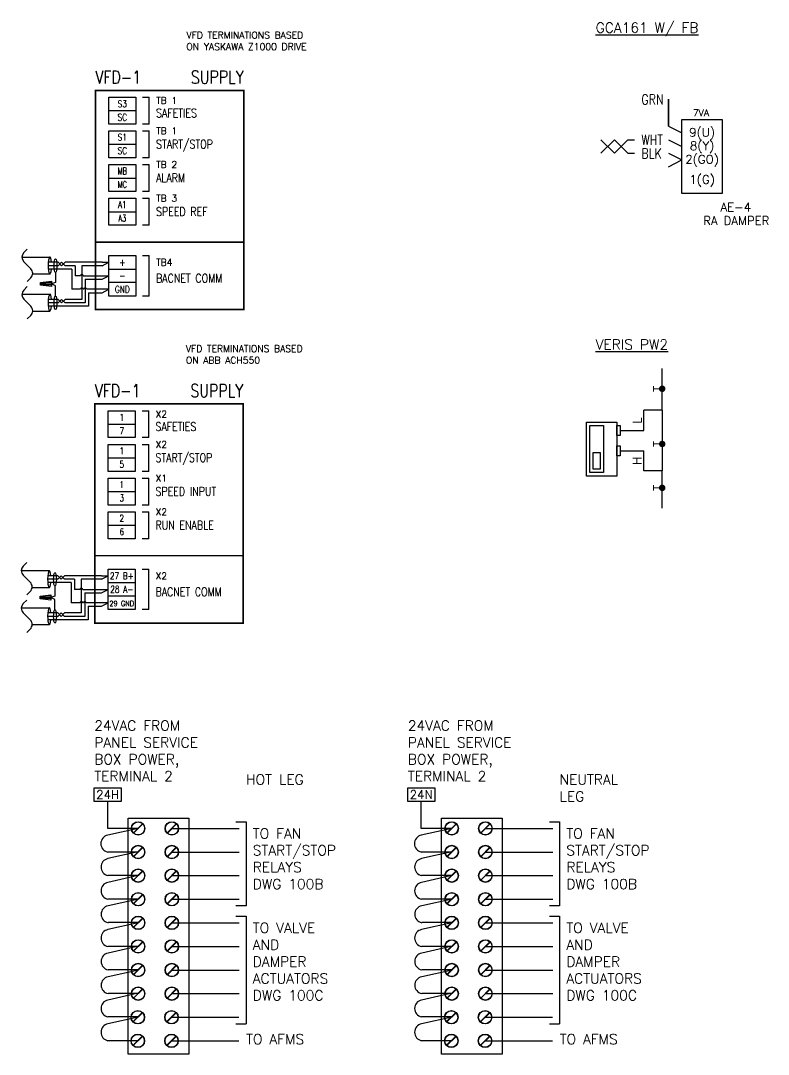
# Model space of a CAD drawing. Extents: x -2.4 to 62.2, y -8.6 to 10.3.
# Drawn here: x 17.51 to 24.43, y -0.19 to 9.39 of the extents above; entities that cross this region are included whole.
import ezdxf
from ezdxf.enums import TextEntityAlignment as Align

# ---------------------------------------------------------------- set-up
doc = ezdxf.new("R2010")
doc.units = 0
doc.header["$LTSCALE"] = 0.25
doc.header["$MEASUREMENT"] = 0
doc.linetypes.add('DASHED', pattern=[0.75, 0.5, -0.25])
doc.layers.get('0').update_dxf_attribs({"linetype": 'CONTINUOUS'})
for name, color, linetype in [('DUCT', 7, 'CONTINUOUS'), ('ELECTRIC', 1, 'CONTINUOUS'), ('MECHSYS', 7, 'CONTINUOUS')]:
    doc.layers.add(name, color=color, linetype=linetype)
doc.styles.get("Standard").update_dxf_attribs({"font": 'SIMPLEX.shx'})

# ---------------------------------------------------------------- blocks, each defined once
blk = doc.blocks.new('DUALVFD')
at = {"color": 1, "linetype": 'Continuous'}
for p, q in [((0.125, 2.625), (0.375, 2.625)), ((0.125, 2.5), (0.125, 2.625)), ((0.375, 2.625), (0.375, 2.5)), ((0.125, 2.375), (0.125, 2.5)), ((0.125, 2.5), (0.375, 2.5)), ((0.375, 2.5), (0.375, 2.375)), ((0.375, 2.375), (0.125, 2.375)), ((0.125, 2.3125), (0.375, 2.3125)), ((0.125, 2.1875), (0.125, 2.3125)), ((0.375, 2.3125), (0.375, 2.1875)), ((0.125, 2.0625), (0.125, 2.1875)), ((0.125, 2.1875), (0.375, 2.1875)), ((0.375, 2.1875), (0.375, 2.0625)), ((0.375, 2.0625), (0.125, 2.0625)), ((0.125, 2), (0.375, 2)), ((0.125, 1.875), (0.125, 2)), ((0.375, 2), (0.375, 1.875)), ((0.125, 1.75), (0.125, 1.875)), ((0.125, 1.875), (0.375, 1.875)), ((0.375, 1.875), (0.375, 1.75)), ((0.375, 1.75), (0.125, 1.75)), ((0.125, 1.6875), (0.375, 1.6875)), ((0.125, 1.5625), (0.125, 1.6875)), ((0.375, 1.6875), (0.375, 1.5625)), ((0.125, 1.4375), (0.125, 1.5625)), ((0.125, 1.5625), (0.375, 1.5625)), ((0.375, 1.5625), (0.375, 1.4375)), ((0.375, 1.4375), (0.125, 1.4375)), ((0.125, 1.1562), (0.375, 1.1562)), ((0.125, 1.0312), (0.125, 1.1562)), ((0.375, 1.1562), (0.375, 1.0312)), ((0.125, 0.9062), (0.125, 1.0312)), ((0.125, 1.0312), (0.375, 1.0312)), ((0.375, 1.0312), (0.375, 0.9062)), ((0.375, 0.9062), (0.125, 0.9062)), ((0.125, 0.7812), (0.125, 0.9062)), ((0.375, 0.9062), (0.375, 0.7812)), ((0.375, 0.7812), (0.125, 0.7812))]:
    blk.add_line(p, q, dxfattribs=at)
at = {"color": 7, "linetype": 'Continuous'}
for p, q in [((0.4375, 2.625), (0.5, 2.625)), ((0.5, 2.375), (0.5, 2.625)), ((0.5, 2.375), (0.4375, 2.375)), ((0.4375, 2.3125), (0.5, 2.3125)), ((0.5, 2.0625), (0.5, 2.3125)), ((0.5, 2.0625), (0.4375, 2.0625)), ((0.4375, 2), (0.5, 2)), ((0.5, 1.75), (0.5, 2)), ((0.5, 1.75), (0.4375, 1.75)), ((0.4375, 1.6875), (0.5, 1.6875)), ((0.5, 1.4375), (0.5, 1.6875)), ((0.5, 1.4375), (0.4375, 1.4375)), ((0.4375, 1.1562), (0.5, 1.1562)), ((0.5, 0.7812), (0.5, 1.1562)), ((0.5, 0.7812), (0.4375, 0.7812))]:
    blk.add_line(p, q, dxfattribs=at)
at = {"color": 7, "linetype": 'Continuous', "const_width": 0.015}
blk.add_lwpolyline([(0, 0.6562), (0, 2.6875), (1.375, 2.6875), (1.375, 0.6562)], close=True, dxfattribs=at)
at = {"color": 7, "linetype": 'DASHED', "width": 0.8, "flags": 8}
blk.add_attdef('EQUIP', (0, 2.7051), '', height=0.12, dxfattribs=at)
blk.add_attdef('LOCAL', text='', height=0.12, dxfattribs=at).set_placement((1.375, 2.7051), align=Align.RIGHT)
at = {"color": 1, "linetype": 'DASHED', "width": 0.8, "flags": 8}
for p in [(0.25, 2.5343), (0.25, 2.4093), (0.25, 2.2218), (0.25, 2.0968), (0.25, 1.9093), (0.25, 1.7843), (0.25, 1.5968), (0.25, 1.4718), (0.25, 1.0655), (0.25, 0.9405), (0.25, 0.8155)]:
    blk.add_attdef('TAG', text='', height=0.0625, dxfattribs=at).set_placement(p, align=Align.CENTER)
at = {"color": 7, "linetype": 'Continuous', "width": 0.8, "flags": 8}
for p in [(0.5625, 2.4614), (0.5625, 2.1489), (0.5625, 1.8364), (0.5625, 1.5239), (0.5625, 0.9301)]:
    blk.add_attdef('TERMD', p, '', height=0.08, dxfattribs=at)
blk = doc.blocks.new('_LINSQB')
for p, q in [((0, 0.125), (-0.0271, 0.0979)), ((-0.0271, 0.0271), (0.0271, -0.0271)), ((0.0271, -0.0979), (0, -0.125))]:
    blk.add_line(p, q)
for centre, start, end in [((0.0082, 0.0625), 135, 225), ((-0.0082, -0.0625), 315, 45)]:
    blk.add_arc(centre, 0.05, start, end)
blk = doc.blocks.new('_EMWRNUT')
for p, q in [((-0.05, 0), (-0.025, 0.2)), ((-0.025, 0.2), (0.025, 0.2)), ((-0.025, 0), (-0.0125, 0.2)), ((0, 0.2), (0, 0)), ((0.025, 0), (0.0125, 0.2)), ((0.025, 0.2), (0.05, 0)), ((0.05, 0), (-0.05, 0))]:
    blk.add_line(p, q)
blk = doc.blocks.new('EVLV')
for p, q in [((0, 0), (0, 0.6875)), ((0, 0.6875), (0.375, 0.6875)), ((0.375, 0.6875), (0.375, 0)), ((0.375, 0), (0, 0))]:
    blk.add_line(p, q)
at = {"color": 1}
for tag, p in [('SIG', (0.1875, 0.5625)), ('COM', (0.1875, 0.4375)), ('24VACN', (0.1875, 0.25)), ('24VACH', (0.1875, 0.125)), ('V', (0.1875, -0.125)), ('DESC', (0.1875, -0.25))]:
    blk.add_attdef(tag, text='', height=0.08, dxfattribs=at).set_placement(p, align=Align.MIDDLE)
blk = doc.blocks.new('_SMLVLVE')
at = {"const_width": 0.03}
blk.add_lwpolyline([(-0.015, 0, 1), (0.015, 0, 1)], format="xyb", close=True, dxfattribs=at)
blk.add_text('T', height=0.08).set_placement((0, 0), align=Align.CENTER)
blk = doc.blocks.new('_SYSETAG')
at = {"color": 1}
for p, q in [((-0.125, 0.0625), (0.125, 0.0625)), ((-0.125, -0.0625), (-0.125, 0.0625)), ((0.125, 0.0625), (0.125, -0.0625)), ((0.125, -0.0625), (-0.125, -0.0625))]:
    blk.add_line(p, q, dxfattribs=at)
blk.add_attdef('TERMTAG', text='', height=0.08, dxfattribs=at).set_placement((-0.0012, 0.0008), align=Align.MIDDLE)

msp = doc.modelspace()

# ---------------------------------------------------------------- linework, layer by layer
at = {"color": 1}
for p, q in [((23.5084, 8.4146), (23.6334, 8.3521)), ((23.0084, 8.2896), (22.8834, 8.1646)), ((22.8834, 8.2896), (23.0084, 8.1646)), ((23.1334, 8.1646), (23.0084, 8.2896)), ((23.0084, 8.1646), (23.1334, 8.2896)), ((23.1334, 8.2896), (23.1959, 8.2896)), ((23.5084, 8.2896), (23.6334, 8.2271)), ((23.1334, 8.1646), (23.1959, 8.1646)), ((23.5084, 8.1646), (23.6334, 8.1021)), ((23.5084, 8.0396), (23.6334, 8.1021))]:
    msp.add_line(p, q, dxfattribs=at)
for p, q in [((23.4513, 5.7819), (23.4513, 6.1687)), ((23.4513, 5.7819), (23.2812, 5.7819)), ((23.2812, 5.5944), (23.2812, 5.7819)), ((23.4513, 5.7819), (23.4513, 5.2194)), ((23.0625, 5.5944), (23.2812, 5.5944)), ((23.0625, 5.4069), (23.2812, 5.4069)), ((23.2812, 5.2194), (23.2812, 5.4069)), ((23.4513, 5.2194), (23.2812, 5.2194)), ((23.4513, 4.875), (23.4513, 5.2194))]:
    msp.add_line(p, q)
for points in [[(22.75, 5.1726), (22.75, 5.6726), (23.0312, 5.6726), (23.0312, 5.1726)], [(22.7812, 5.2038), (22.7812, 5.6413), (22.9062, 5.6413), (22.9062, 5.2038)], [(23.0312, 5.5476), (23.0312, 5.6413), (23.0625, 5.6413), (23.0625, 5.5476)], [(22.8125, 5.2351), (22.8125, 5.3913), (22.875, 5.3913), (22.875, 5.2351)], [(23.0312, 5.3601), (23.0312, 5.4538), (23.0625, 5.4538), (23.0625, 5.3601)]]:
    msp.add_lwpolyline(points, close=True)
at = {"color": 4}
for centre in [(17.8282, 7.1218), (17.8282, 6.7781), (17.823, 4.2157), (17.823, 3.872)]:
    msp.add_ellipse(centre, major_axis=(0, -0.0625), ratio=0.204334, dxfattribs=at)
at = {"layer": 'DUCT', "const_width": 0.015}
for points in [[(18.1976, 7.3406), (19.5726, 7.3406)], [(18.1924, 4.4345), (19.5674, 4.4345)]]:
    msp.add_lwpolyline(points, dxfattribs=at)
at = {"layer": 'ELECTRIC'}
for p, q in [((23.5084, 8.6646), (23.5084, 8.4146)), ((23.5084, 8.4146), (23.5084, 8.6646)), ((17.8539, 7.1218), (17.7601, 7.1218)), ((17.8539, 7.1531), (17.7613, 7.1531)), ((17.9789, 7.0906), (17.7616, 7.0906)), ((17.8539, 7.1218), (17.8851, 7.1531)), ((17.8539, 7.1531), (17.8851, 7.1218)), ((17.8851, 7.1531), (17.9164, 7.1218)), ((17.8851, 7.1218), (17.9164, 7.1531)), ((18.2601, 7.1531), (17.9164, 7.1531)), ((18.0101, 7.1218), (17.9164, 7.1218)), ((17.9789, 7.0906), (17.9789, 6.9031)), ((18.0101, 7.1218), (18.0101, 7.0281)), ((18.0726, 7.1218), (18.0726, 6.8093)), ((18.0601, 7.0281), (18.0101, 7.0281)), ((18.1039, 6.9968), (18.1039, 6.7781)), ((18.0601, 6.9031), (17.9789, 6.9031)), ((18.0914, 6.9031), (18.0851, 6.9031)), ((18.3226, 6.9031), (18.1164, 6.9031)), ((17.8539, 6.8093), (17.7613, 6.8093)), ((17.8539, 6.7781), (17.8851, 6.8093)), ((17.8539, 6.8093), (17.8851, 6.7781)), ((17.8851, 6.8093), (17.9164, 6.7781)), ((17.8851, 6.7781), (17.9164, 6.8093)), ((18.0726, 6.8093), (17.9164, 6.8093)), ((18.1351, 6.8718), (18.1351, 6.7468)), ((17.8539, 6.7781), (17.7601, 6.7781)), ((18.1351, 6.7468), (17.7616, 6.7468)), ((18.1039, 6.7781), (17.9164, 6.7781)), ((17.8487, 4.2157), (17.7549, 4.2157)), ((17.8487, 4.247), (17.7561, 4.247)), ((17.8487, 4.2157), (17.8799, 4.247)), ((17.8487, 4.247), (17.8799, 4.2157)), ((17.8799, 4.247), (17.9112, 4.2157)), ((17.8799, 4.2157), (17.9112, 4.247)), ((18.2549, 4.247), (17.9112, 4.247)), ((18.0049, 4.2157), (17.9112, 4.2157)), ((18.0049, 4.2157), (18.0049, 4.122)), ((18.0674, 4.2157), (18.0674, 3.9032)), ((17.9737, 4.1845), (17.7564, 4.1845)), ((17.9737, 4.1845), (17.9737, 3.997)), ((18.0549, 4.122), (18.0049, 4.122)), ((18.0987, 4.0907), (18.0987, 3.872)), ((18.0549, 3.997), (17.9737, 3.997)), ((18.0862, 3.997), (18.0799, 3.997)), ((18.3174, 3.997), (18.1112, 3.997)), ((18.1299, 3.9657), (18.1299, 3.8407)), ((17.8487, 3.872), (17.7549, 3.872)), ((17.8487, 3.9032), (17.7561, 3.9032)), ((18.1299, 3.8407), (17.7564, 3.8407)), ((17.8487, 3.872), (17.8799, 3.9032)), ((17.8487, 3.9032), (17.8799, 3.872)), ((17.8799, 3.9032), (17.9112, 3.872)), ((17.8799, 3.872), (17.9112, 3.9032)), ((18.0674, 3.9032), (17.9112, 3.9032)), ((18.0987, 3.872), (17.9112, 3.872)), ((18.3125, 1.9062), (18.3125, 2.1562)), ((21.2187, 1.9062), (21.2187, 2.1562)), ((18.5937, 1.9062), (18.3125, 1.9062)), ((18.5937, 1.9062), (18.3125, 1.8437)), ((18.9062, 1.9062), (19.5313, 1.9062)), ((21.5, 1.9062), (21.2187, 1.9062)), ((21.5, 1.9062), (21.2187, 1.8437)), ((21.8125, 1.9062), (22.4375, 1.9062)), ((18.5937, 1.6875), (18.3125, 1.6875)), ((18.5953, 1.689), (18.314, 1.6265)), ((18.9062, 1.6875), (19.5313, 1.6875)), ((21.5, 1.6875), (21.2187, 1.6875)), ((21.5015, 1.689), (21.2203, 1.6265)), ((21.8125, 1.6875), (22.4375, 1.6875)), ((18.5953, 1.4703), (18.314, 1.4703)), ((18.5953, 1.4687), (18.314, 1.4062)), ((18.9062, 1.4687), (19.5313, 1.4687)), ((21.5015, 1.4703), (21.2203, 1.4703)), ((21.5015, 1.4687), (21.2203, 1.4062)), ((21.8125, 1.4687), (22.4375, 1.4687)), ((18.5953, 1.25), (18.314, 1.25)), ((18.5968, 1.2515), (18.3156, 1.189)), ((18.9062, 1.25), (19.5313, 1.25)), ((21.5015, 1.25), (21.2203, 1.25)), ((21.5031, 1.2515), (21.2218, 1.189)), ((21.8125, 1.25), (22.4375, 1.25)), ((18.5953, 1.0312), (18.314, 0.9688)), ((18.5968, 1.0328), (18.3156, 1.0328)), ((18.9062, 1.0312), (19.5313, 1.0312)), ((21.5015, 1.0312), (21.2203, 0.9688)), ((21.5031, 1.0328), (21.2218, 1.0328)), ((21.8125, 1.0312), (22.4375, 1.0312)), ((18.5953, 0.8125), (18.314, 0.8125)), ((18.5968, 0.814), (18.3156, 0.7515)), ((18.9062, 0.8125), (19.5313, 0.8125)), ((21.5015, 0.8125), (21.2203, 0.8125)), ((21.5031, 0.814), (21.2218, 0.7515)), ((21.8125, 0.8125), (22.4375, 0.8125)), ((18.5968, 0.5953), (18.3156, 0.5953)), ((18.5968, 0.5937), (18.3156, 0.5312)), ((18.9062, 0.5937), (19.5313, 0.5937)), ((21.5031, 0.5953), (21.2218, 0.5953)), ((21.5031, 0.5937), (21.2218, 0.5312)), ((21.8125, 0.5937), (22.4375, 0.5937)), ((18.5953, 0.3781), (18.314, 0.3156)), ((18.5968, 0.375), (18.3156, 0.375)), ((18.9062, 0.375), (19.5313, 0.375)), ((21.5015, 0.3781), (21.2203, 0.3156)), ((21.5031, 0.375), (21.2218, 0.375)), ((21.8125, 0.375), (22.4375, 0.375)), ((18.5953, 0.1593), (18.314, 0.1593)), ((18.5953, 0.1578), (18.314, 0.0953)), ((18.9032, 0.1562), (19.5282, 0.1562)), ((21.5015, 0.1593), (21.2203, 0.1593)), ((21.5015, 0.1578), (21.2203, 0.0953)), ((21.8094, 0.1562), (22.4344, 0.1562)), ((18.5953, -0.061), (18.314, -0.061)), ((18.9032, -0.0625), (19.5282, -0.0625)), ((21.5015, -0.061), (21.2203, -0.061)), ((21.8094, -0.0625), (22.4344, -0.0625))]:
    msp.add_line(p, q, dxfattribs=at)
at = {"layer": 'ELECTRIC', "color": 1}
for p, q in [((18.2601, 7.1218), (18.0726, 7.1218)), ((18.2601, 7.1218), (18.3226, 7.1531)), ((18.2601, 7.1531), (18.3226, 7.1531)), ((18.0851, 7.0281), (18.3226, 7.0281)), ((18.1039, 6.9968), (18.2601, 6.9968)), ((18.2601, 6.9968), (18.3226, 7.0281)), ((18.2601, 6.8718), (18.3226, 6.9031)), ((18.1351, 6.8718), (18.2601, 6.8718)), ((18.2549, 4.2157), (18.0674, 4.2157)), ((18.2549, 4.2157), (18.3174, 4.247)), ((18.2549, 4.247), (18.3174, 4.247)), ((18.0799, 4.122), (18.3174, 4.122)), ((18.2549, 4.0907), (18.3174, 4.122)), ((18.0987, 4.0907), (18.2549, 4.0907)), ((18.1299, 3.9657), (18.2549, 3.9657)), ((18.2549, 3.9657), (18.3174, 3.997))]:
    msp.add_line(p, q, dxfattribs=at)
at = {"layer": 'ELECTRIC'}
for centre in [(18.0726, 7.0281), (18.0726, 6.9031), (18.1039, 6.9031), (18.0674, 4.122), (18.0674, 3.997), (18.0987, 3.997)]:
    msp.add_arc(centre, 0.0125, 0, 180, dxfattribs=at)
at = {"layer": 'MECHSYS'}
for p, q in [((17.5162, 7.2015), (17.7757, 7.2015)), ((17.6162, 7.0453), (17.7757, 7.0453)), ((17.5162, 6.8578), (17.7757, 6.8578)), ((17.6162, 6.7015), (17.7757, 6.7015)), ((17.511, 4.2954), (17.7705, 4.2954)), ((17.611, 4.1392), (17.7705, 4.1392)), ((17.511, 3.9517), (17.7705, 3.9517)), ((17.611, 3.7954), (17.7705, 3.7954)), ((18.55, 1.8656), (18.6351, 1.95)), ((18.5523, 1.8627), (18.6376, 1.9473)), ((18.8625, 1.8656), (18.9476, 1.95)), ((18.8648, 1.8627), (18.9501, 1.9473)), ((19.5, 1.9687), (19.5938, 1.9687)), ((19.5938, 1.9687), (19.5938, 1.1875)), ((21.4562, 1.8656), (21.5413, 1.95)), ((21.4586, 1.8627), (21.5438, 1.9473)), ((21.7687, 1.8656), (21.8538, 1.95)), ((21.7711, 1.8627), (21.8563, 1.9473)), ((22.4063, 1.9687), (22.5, 1.9687)), ((22.5, 1.9687), (22.5, 1.1875)), ((18.55, 1.6468), (18.6351, 1.7312)), ((18.5523, 1.644), (18.6376, 1.7285)), ((18.8625, 1.6468), (18.9476, 1.7312)), ((18.8648, 1.644), (18.9501, 1.7285)), ((21.4562, 1.6468), (21.5413, 1.7312)), ((21.4586, 1.644), (21.5438, 1.7285)), ((21.7687, 1.6468), (21.8538, 1.7312)), ((21.7711, 1.644), (21.8563, 1.7285)), ((18.55, 1.4281), (18.6351, 1.5125)), ((18.5523, 1.4252), (18.6376, 1.5098)), ((18.8625, 1.4281), (18.9476, 1.5125)), ((18.8648, 1.4252), (18.9501, 1.5098)), ((21.4562, 1.4281), (21.5413, 1.5125)), ((21.4586, 1.4252), (21.5438, 1.5098)), ((21.7687, 1.4281), (21.8538, 1.5125)), ((21.7711, 1.4252), (21.8563, 1.5098)), ((18.55, 1.2093), (18.6351, 1.2937)), ((18.5523, 1.2065), (18.6376, 1.291)), ((18.8625, 1.2093), (18.9476, 1.2937)), ((18.8648, 1.2065), (18.9501, 1.291)), ((21.4562, 1.2093), (21.5413, 1.2937)), ((21.4586, 1.2065), (21.5438, 1.291)), ((21.7687, 1.2093), (21.8538, 1.2937)), ((21.7711, 1.2065), (21.8563, 1.291)), ((19.5938, 1.1875), (19.5, 1.1875)), ((22.5, 1.1875), (22.4063, 1.1875)), ((18.55, 0.9906), (18.6351, 1.075)), ((18.5523, 0.9877), (18.6376, 1.0723)), ((18.8625, 0.9906), (18.9476, 1.075)), ((18.8648, 0.9877), (18.9501, 1.0723)), ((19.5, 1.0937), (19.5938, 1.0937)), ((19.5938, 1.0937), (19.5938, 0.0937)), ((21.4562, 0.9906), (21.5413, 1.075)), ((21.4586, 0.9877), (21.5438, 1.0723)), ((21.7687, 0.9906), (21.8538, 1.075)), ((21.7711, 0.9877), (21.8563, 1.0723)), ((22.4063, 1.0937), (22.5, 1.0937)), ((22.5, 1.0937), (22.5, 0.0937)), ((18.55, 0.7718), (18.6351, 0.8562)), ((18.5523, 0.769), (18.6376, 0.8535)), ((18.8625, 0.7718), (18.9476, 0.8562)), ((18.8648, 0.769), (18.9501, 0.8535)), ((21.4562, 0.7718), (21.5413, 0.8562)), ((21.4586, 0.769), (21.5438, 0.8535)), ((21.7687, 0.7718), (21.8538, 0.8562)), ((21.7711, 0.769), (21.8563, 0.8535)), ((18.55, 0.5531), (18.6351, 0.6375)), ((18.5523, 0.5502), (18.6376, 0.6348)), ((18.8625, 0.5531), (18.9476, 0.6375)), ((18.8648, 0.5502), (18.9501, 0.6348)), ((21.4562, 0.5531), (21.5413, 0.6375)), ((21.4586, 0.5502), (21.5438, 0.6348)), ((21.7687, 0.5531), (21.8538, 0.6375)), ((21.7711, 0.5502), (21.8563, 0.6348)), ((18.55, 0.3343), (18.6351, 0.4187)), ((18.5523, 0.3315), (18.6376, 0.416)), ((18.8625, 0.3343), (18.9476, 0.4187)), ((18.8648, 0.3315), (18.9501, 0.416)), ((21.4562, 0.3343), (21.5413, 0.4187)), ((21.4586, 0.3315), (21.5438, 0.416)), ((21.7687, 0.3343), (21.8538, 0.4187)), ((21.7711, 0.3315), (21.8563, 0.416)), ((18.5469, 0.1156), (18.632, 0.2)), ((18.5492, 0.1127), (18.6345, 0.1973)), ((18.8594, 0.1156), (18.9445, 0.2)), ((18.8617, 0.1127), (18.947, 0.1973)), ((21.4531, 0.1156), (21.5382, 0.2)), ((21.4555, 0.1127), (21.5407, 0.1973)), ((21.7656, 0.1156), (21.8507, 0.2)), ((21.768, 0.1127), (21.8532, 0.1973)), ((19.5, 0.0937), (19.5938, 0.0937)), ((22.4063, 0.0937), (22.5, 0.0937)), ((18.5469, -0.1032), (18.632, -0.0188)), ((18.5492, -0.106), (18.6345, -0.0215)), ((18.8594, -0.1032), (18.9445, -0.0188)), ((18.8617, -0.106), (18.947, -0.0215)), ((21.4531, -0.1032), (21.5382, -0.0188)), ((21.4555, -0.106), (21.5407, -0.0215)), ((21.7656, -0.1032), (21.8507, -0.0188)), ((21.768, -0.106), (21.8532, -0.0215))]:
    msp.add_line(p, q, dxfattribs=at)
at = {"layer": 'MECHSYS', "color": 4}
for p, q in [((17.8276, 7.0594), (17.8276, 6.9656)), ((17.8276, 6.9656), (17.7914, 6.9529)), ((17.8275, 6.9343), (17.7914, 6.9529)), ((17.8275, 6.8404), (17.8275, 6.9343)), ((17.8224, 4.1533), (17.8224, 4.0595)), ((17.8224, 4.0595), (17.7862, 4.0469)), ((17.8222, 4.0282), (17.7862, 4.0469)), ((17.8222, 3.9344), (17.8222, 4.0282))]:
    msp.add_line(p, q, dxfattribs=at)
at = {"layer": 'MECHSYS'}
for points in [[(18.5, 2), (19.0625, 2), (19.0625, -0.1875), (18.5, -0.1875)], [(21.4063, 2), (21.9688, 2), (21.9688, -0.1875), (21.4063, -0.1875)]]:
    msp.add_lwpolyline(points, close=True, dxfattribs=at)
for centre, radius in [((18.5937, 1.9062), 0.0625), ((18.5937, 1.9062), 0.0601), ((18.9062, 1.9062), 0.0625), ((18.9062, 1.9062), 0.0601), ((21.5, 1.9062), 0.0625), ((21.5, 1.9062), 0.0601), ((21.8125, 1.9062), 0.0625), ((21.8125, 1.9062), 0.0601), ((18.5937, 1.6875), 0.0625), ((18.5937, 1.6875), 0.0601), ((18.9062, 1.6875), 0.0625), ((18.9062, 1.6875), 0.0601), ((21.5, 1.6875), 0.0625), ((21.5, 1.6875), 0.0601), ((21.8125, 1.6875), 0.0625), ((21.8125, 1.6875), 0.0601), ((18.5937, 1.4687), 0.0625), ((18.5937, 1.4687), 0.0601), ((18.9062, 1.4687), 0.0625), ((18.9062, 1.4687), 0.0601), ((21.5, 1.4687), 0.0625), ((21.5, 1.4687), 0.0601), ((21.8125, 1.4687), 0.0625), ((21.8125, 1.4687), 0.0601), ((18.5937, 1.25), 0.0625), ((18.5937, 1.25), 0.0601), ((18.9062, 1.25), 0.0625), ((18.9062, 1.25), 0.0601), ((21.5, 1.25), 0.0625), ((21.5, 1.25), 0.0601), ((21.8125, 1.25), 0.0625), ((21.8125, 1.25), 0.0601), ((18.5937, 1.0312), 0.0625), ((18.5937, 1.0312), 0.0601), ((18.9062, 1.0312), 0.0625), ((18.9062, 1.0312), 0.0601), ((21.5, 1.0312), 0.0625), ((21.5, 1.0312), 0.0601), ((21.8125, 1.0312), 0.0625), ((21.8125, 1.0312), 0.0601), ((18.5937, 0.8125), 0.0625), ((18.5937, 0.8125), 0.0601), ((18.9062, 0.8125), 0.0625), ((18.9062, 0.8125), 0.0601), ((21.5, 0.8125), 0.0625), ((21.5, 0.8125), 0.0601), ((21.8125, 0.8125), 0.0625), ((21.8125, 0.8125), 0.0601), ((18.5937, 0.5937), 0.0625), ((18.5937, 0.5937), 0.0601), ((18.9062, 0.5937), 0.0625), ((18.9062, 0.5937), 0.0601), ((21.5, 0.5937), 0.0625), ((21.5, 0.5937), 0.0601), ((21.8125, 0.5937), 0.0625), ((21.8125, 0.5937), 0.0601), ((18.5937, 0.375), 0.0625), ((18.5937, 0.375), 0.0601), ((18.9062, 0.375), 0.0625), ((18.9062, 0.375), 0.0601), ((21.5, 0.375), 0.0625), ((21.5, 0.375), 0.0601), ((21.8125, 0.375), 0.0625), ((21.8125, 0.375), 0.0601), ((18.5907, 0.1562), 0.0625), ((18.5907, 0.1562), 0.0601), ((18.9032, 0.1562), 0.0625), ((18.9032, 0.1562), 0.0601), ((21.4969, 0.1562), 0.0625), ((21.4969, 0.1562), 0.0601), ((21.8094, 0.1562), 0.0625), ((21.8094, 0.1562), 0.0601), ((18.5907, -0.0625), 0.0625), ((18.5907, -0.0625), 0.0601), ((18.9032, -0.0625), 0.0625), ((18.9032, -0.0625), 0.0601), ((21.4969, -0.0625), 0.0625), ((21.4969, -0.0625), 0.0601), ((21.8094, -0.0625), 0.0625), ((21.8094, -0.0625), 0.0601)]:
    msp.add_circle(centre, radius, dxfattribs=at)
at = {"layer": 'MECHSYS', "color": 1}
for centre in [(18.3281, 1.7656), (21.2344, 1.7656), (18.3297, 1.5484), (21.2359, 1.5484), (18.3297, 1.3281), (21.2359, 1.3281), (18.3312, 1.1109), (21.2375, 1.1109), (18.3297, 0.8906), (21.2359, 0.8906), (18.3312, 0.6734), (21.2375, 0.6734), (18.3312, 0.4531), (21.2375, 0.4531), (18.3297, 0.2375), (21.2359, 0.2375), (18.3297, 0.0172), (21.2359, 0.0172)]:
    msp.add_arc(centre, 0.0797, 101.30993, 258.69007, dxfattribs=at)
at = {"layer": 'MECHSYS'}
for centre in [(17.7758, 7.1234), (17.7758, 6.7796), (17.7706, 4.2173), (17.7706, 3.8736)]:
    msp.add_ellipse(centre, major_axis=(0, 0.0781), ratio=0.2, start_param=5.10184, end_param=10.561777, dxfattribs=at)

# ---------------------------------------------------------------- block references
ref = msp.add_blockref('DUALVFD', (18.1976, 6.0593))
ref.add_attrib('EQUIP', 'VFD-1', (18.1976, 8.8093), dxfattribs={"color": 7, "linetype": 'DASHED', "height": 0.12, "width": 0.8})
ref.add_attrib('LOCAL', 'SUPPLY', dxfattribs={"color": 7, "linetype": 'DASHED', "height": 0.12, "width": 0.8}).set_placement((19.5726, 8.8093), align=Align.RIGHT)
ref.add_attrib('TERMD', 'START/STOP', (18.7601, 8.2082), dxfattribs={"color": 7, "linetype": 'Continuous', "height": 0.08, "width": 0.8})
ref.add_attrib('TAG', 'S1', dxfattribs={"color": 1, "linetype": 'DASHED', "height": 0.0625, "width": 0.8}).set_placement((18.4476, 8.2811), align=Align.CENTER)
ref.add_attrib('TAG', 'SC', dxfattribs={"color": 1, "linetype": 'DASHED', "height": 0.0625, "width": 0.8}).set_placement((18.4476, 8.1561), align=Align.CENTER)
ref.add_attrib('TERMD', 'ALARM', (18.7601, 7.8957), dxfattribs={"color": 7, "linetype": 'Continuous', "height": 0.08, "width": 0.8})
ref.add_attrib('TAG', 'MB', dxfattribs={"color": 1, "linetype": 'DASHED', "height": 0.0625, "width": 0.6}).set_placement((18.4476, 7.9686), align=Align.CENTER)
ref.add_attrib('TAG', 'MC', dxfattribs={"color": 1, "linetype": 'DASHED', "height": 0.0625, "width": 0.6}).set_placement((18.4476, 7.8436), align=Align.CENTER)
ref.add_attrib('TERMD', 'SPEED REF', (18.7601, 7.5832), dxfattribs={"color": 7, "linetype": 'Continuous', "height": 0.08, "width": 0.8})
ref.add_attrib('TAG', 'A1', dxfattribs={"color": 1, "linetype": 'DASHED', "height": 0.0625, "width": 0.8}).set_placement((18.4476, 7.6561), align=Align.CENTER)
ref.add_attrib('TAG', 'A3', dxfattribs={"color": 1, "linetype": 'DASHED', "height": 0.0625, "width": 0.6}).set_placement((18.4476, 7.5311), align=Align.CENTER)
ref.add_attrib('TERMD', 'SAFETIES', (18.7601, 8.4968), dxfattribs={"color": 7, "linetype": 'Continuous', "height": 0.08, "width": 0.8})
ref.add_attrib('TAG', 'S3', dxfattribs={"color": 1, "linetype": 'DASHED', "height": 0.0625, "width": 0.8}).set_placement((18.4476, 8.5906), align=Align.CENTER)
ref.add_attrib('TAG', 'SC', dxfattribs={"color": 1, "linetype": 'DASHED', "height": 0.0625, "width": 0.8}).set_placement((18.4476, 8.4656), align=Align.CENTER)
ref.add_attrib('TERMD', 'BACNET COMM', (18.7601, 6.9656), dxfattribs={"color": 7, "linetype": 'Continuous', "height": 0.08, "width": 0.8})
ref.add_attrib('TAG', '+', dxfattribs={"color": 1, "linetype": 'DASHED', "height": 0.0625, "width": 0.8}).set_placement((18.4476, 7.1218), align=Align.CENTER)
ref.add_attrib('TAG', '-', dxfattribs={"color": 1, "linetype": 'DASHED', "height": 0.0625, "width": 0.8}).set_placement((18.4476, 6.9968), align=Align.CENTER)
ref.add_attrib('TAG', 'GND', dxfattribs={"color": 1, "linetype": 'DASHED', "height": 0.0625, "width": 0.8}).set_placement((18.4476, 6.8718), align=Align.CENTER)
at = {"color": 1}
ref = msp.add_blockref('EVLV', (23.6334, 7.7896), dxfattribs=at)
ref.add_attrib('V', 'AE-4', dxfattribs={"color": 1, "height": 0.08}).set_placement((24.1334, 7.6646), align=Align.MIDDLE)
ref.add_attrib('DESC', 'RA DAMPER', dxfattribs={"color": 1, "height": 0.08}).set_placement((24.1382, 7.5396), align=Align.MIDDLE)
ref.add_attrib('SIG', '9(U)', dxfattribs={"color": 1, "height": 0.08}).set_placement((23.8209, 8.3521), align=Align.MIDDLE)
ref.add_attrib('COM', '8(Y)', dxfattribs={"color": 1, "height": 0.08}).set_placement((23.8209, 8.2271), align=Align.MIDDLE)
ref.add_attrib('24VACN', '2(GO)', dxfattribs={"color": 1, "height": 0.08}).set_placement((23.8209, 8.1021), align=Align.MIDDLE)
ref.add_attrib('24VACH', '1(G)', dxfattribs={"color": 1, "height": 0.08}).set_placement((23.8209, 7.9146), align=Align.MIDDLE)
ref = msp.add_blockref('DUALVFD', (18.1924, 3.1532))
ref.add_attrib('EQUIP', 'VFD-1', (18.1924, 5.9032), dxfattribs={"color": 7, "linetype": 'DASHED', "height": 0.12, "width": 0.8})
ref.add_attrib('LOCAL', 'SUPPLY', dxfattribs={"color": 7, "linetype": 'DASHED', "height": 0.12, "width": 0.8}).set_placement((19.5674, 5.9032), align=Align.RIGHT)
ref.add_attrib('TERMD', 'START/STOP', (18.7549, 5.3021), dxfattribs={"color": 7, "linetype": 'Continuous', "height": 0.08, "width": 0.8})
ref.add_attrib('TAG', '1', dxfattribs={"color": 1, "linetype": 'DASHED', "height": 0.0625, "width": 0.8}).set_placement((18.4424, 5.375), align=Align.CENTER)
ref.add_attrib('TAG', '5', dxfattribs={"color": 1, "linetype": 'DASHED', "height": 0.0625, "width": 0.8}).set_placement((18.4424, 5.25), align=Align.CENTER)
ref.add_attrib('TERMD', 'SPEED INPUT', (18.7549, 4.9896), dxfattribs={"color": 7, "linetype": 'Continuous', "height": 0.08, "width": 0.8})
ref.add_attrib('TAG', '1', dxfattribs={"color": 1, "linetype": 'DASHED', "height": 0.0625, "width": 0.6}).set_placement((18.4424, 5.0625), align=Align.CENTER)
ref.add_attrib('TAG', '3', dxfattribs={"color": 1, "linetype": 'DASHED', "height": 0.0625, "width": 0.6}).set_placement((18.4424, 4.9375), align=Align.CENTER)
ref.add_attrib('TERMD', 'RUN ENABLE', (18.7549, 4.6771), dxfattribs={"color": 7, "linetype": 'Continuous', "height": 0.08, "width": 0.8})
ref.add_attrib('TAG', '2', dxfattribs={"color": 1, "linetype": 'DASHED', "height": 0.0625, "width": 0.8}).set_placement((18.4424, 4.75), align=Align.CENTER)
ref.add_attrib('TAG', '6', dxfattribs={"color": 1, "linetype": 'DASHED', "height": 0.0625, "width": 0.6}).set_placement((18.4424, 4.625), align=Align.CENTER)
ref.add_attrib('TERMD', 'SAFETIES', (18.7549, 5.5907), dxfattribs={"color": 7, "linetype": 'Continuous', "height": 0.08, "width": 0.8})
ref.add_attrib('TAG', '1', dxfattribs={"color": 1, "linetype": 'DASHED', "height": 0.0625, "width": 0.8}).set_placement((18.4424, 5.6845), align=Align.CENTER)
ref.add_attrib('TAG', '7', dxfattribs={"color": 1, "linetype": 'DASHED', "height": 0.0625, "width": 0.8}).set_placement((18.4424, 5.5595), align=Align.CENTER)
ref.add_attrib('TERMD', 'BACNET COMM', (18.7549, 4.0595), dxfattribs={"color": 7, "linetype": 'Continuous', "height": 0.08, "width": 0.8})
ref.add_attrib('TAG', '27 B+', dxfattribs={"color": 1, "linetype": 'DASHED', "height": 0.0625, "width": 0.8}).set_placement((18.4424, 4.2157), align=Align.CENTER)
ref.add_attrib('TAG', '28 A-', dxfattribs={"color": 1, "linetype": 'DASHED', "height": 0.0625, "width": 0.8}).set_placement((18.4424, 4.0907), align=Align.CENTER)
ref.add_attrib('TAG', '29 GND', dxfattribs={"color": 1, "linetype": 'DASHED', "height": 0.05, "width": 0.8}).set_placement((18.4424, 3.9657), align=Align.CENTER)
at = {"color": 3, "linetype": 'DASHED', "rotation": 90}
for p in [(23.4513, 5.9812), (23.4513, 5.4694), (23.4513, 5.0625)]:
    msp.add_blockref('_SMLVLVE', p, dxfattribs=at)
at = {"color": 1}
for p, values in [((18.3125, 2.2187), {'TERMTAG': '24H'}), ((21.2187, 2.2187), {'TERMTAG': '24N'})]:
    msp.add_blockref('_SYSETAG', p, dxfattribs=at).add_auto_attribs(values)
at = {"layer": 'MECHSYS', "xscale": 1.199999999999999, "yscale": 1.199999999999999, "zscale": 1.199999999999999}
for p in [(17.5664, 7.1265), (17.5664, 6.7781), (17.5612, 4.2204), (17.5612, 3.872)]:
    msp.add_blockref('_LINSQB', p, dxfattribs=at)
at = {"layer": 'MECHSYS', "xscale": 0.504704430830562, "yscale": 0.504704430830562, "zscale": 0.504704430830562, "rotation": 90}
for p in [(17.7914, 6.9529), (17.7862, 4.0469)]:
    msp.add_blockref('_EMWRNUT', p, dxfattribs=at)

# ---------------------------------------------------------------- texts
at = {"color": 3, "linetype": 'DASHED', "width": 0.8}
for s, p in [('GRN', (23.2584, 8.6158)), ('WHT', (23.2584, 8.2408)), ('BLK', (23.2584, 8.1158))]:
    msp.add_text(s, height=0.09375, dxfattribs=at).set_placement(p)
at = {"char_height": 0.09375, "attachment_point": 1}
for s, insert in [('{\\LGCA161 W/ FB}', (22.8344, 9.375)), ('{\\LVERIS PW2}', (22.8344, 6.439))]:
    msp.add_mtext_dynamic_manual_height_columns(s, width=1.537564, gutter_width=0.4688, heights=[0], dxfattribs=dict(at, insert=insert))
at = {"flags": 8}
for tag, text, p in [('L', 'L', (23.2188, 5.6875)), ('H', 'H', (23.218, 5.3125))]:
    msp.add_attdef(tag, text=text, height=0.08, rotation=90, dxfattribs=at).set_placement(p, align=Align.MIDDLE)
at = {"layer": 'MECHSYS'}
for s, p in [('VFD TERMINATIONS BASED', (19.0414, 9.2277)), ('ON YASKAWA Z1000 DRIVE', (19.0414, 9.1206)), ('TB 1', (18.7601, 8.6218)), ('TB 1', (18.7601, 8.3406)), ('TB 2', (18.7601, 8.0281)), ('TB 3', (18.7601, 7.7156)), ('TB4', (18.7601, 7.1218)), ('VFD TERMINATIONS BASED', (19.0362, 6.3217)), ('ON ABB ACH550', (19.0362, 6.2145)), ('X2', (18.7549, 5.7157)), ('X2', (18.7549, 5.4345)), ('X1', (18.7549, 5.122)), ('X2', (18.7549, 4.8095)), ('X2', (18.7549, 4.2157))]:
    msp.add_text(s, height=0.0625, dxfattribs=at).set_placement(p)
msp.add_text('7VA', height=0.0625, dxfattribs=at).set_placement((23.8105, 8.5083), align=Align.CENTER)
at = {"layer": 'MECHSYS', "char_height": 0.09375, "attachment_point": 1}
for s, width, heights, insert in [('24VAC FROM PANEL SERVICE BOX POWER, TERMINAL 2', 1.16082, [0.5857], (18.1875, 2.9062)), ('24VAC FROM PANEL SERVICE BOX POWER, TERMINAL 2', 1.16082, [0.5857], (21.0938, 2.9062)), ('HOT LEG', 0.6875, [0], (19.5938, 2.4062)), ('NEUTRAL LEG', 0.6875, [0], (22.5, 2.4062)), ('TO FAN START/STOP RELAYS DWG 100B', 0.8125, [0], (19.6563, 1.9062)), ('TO FAN START/STOP RELAYS DWG 100B', 0.8125, [0], (22.5625, 1.9062)), ('TO VALVE AND DAMPER ACTUATORS DWG 100C', 0.8125, [0], (19.6563, 1.0312)), ('TO VALVE AND DAMPER ACTUATORS DWG 100C', 0.8125, [0], (22.5625, 1.0312)), ('TO AFMS', 1.34375, [0], (19.5938, 0)), ('TO AFMS', 1.34375, [0], (22.5, 0))]:
    msp.add_mtext_dynamic_manual_height_columns(s, width=width, gutter_width=0.4688, heights=heights, dxfattribs=dict(at, insert=insert))

doc.saveas('drawing.dxf')
